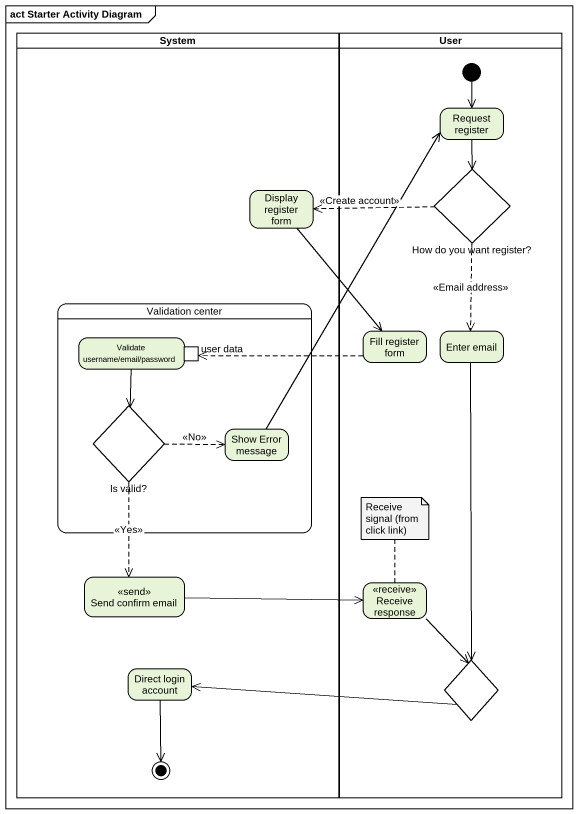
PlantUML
@startuml
mainframe act Starter Activity Diagram
hide empty description
state System <<partition>> {
  state "Display register form" as Display_register_form
  state "Validation center" as Validation_center {
    state "Validate username/email/password" as Validate_username_email {
      state "user data" as user_data <<inputPin>>
    }
    state "Is valid?" as Is_valid <<choice>>
    state "Show Error message" as Show_Error_message
  }
  state "Send confirm email" as Send_confirm_email <<send>>
  state "Direct login account" as Direct_login_account
  Direct_login_account --> [*]
}
state User <<partition>> {
  state "Request register" as Request_register
  state "How do you want register?" as How_do_you_want_register <<choice>>
  state "Fill register form" as Fill_register_form
  state "Enter email" as Enter_email
  state "Receive response" as Receive_response <<receive>>
  state choice1 <<choice>>
  [*] --> Request_register
}
Request_register --> How_do_you_want_register
Display_register_form --> Fill_register_form
How_do_you_want_register -left[dashed]-> Display_register_form : <<Create account>>
How_do_you_want_register -[dashed]-> Enter_email : <<Email address>>
Validate_username_email --> Is_valid
Fill_register_form -left[dashed]-> user_data
Enter_email --> choice1
Is_valid -right[dashed]-> Show_Error_message : <<No>>
Is_valid -[dashed]-> Send_confirm_email : <<Yes>>
Show_Error_message -up-> Request_register
Send_confirm_email -right-> Receive_response
Receive_response --> choice1
choice1 -left-> Direct_login_account
note top of Receive_response : Receive signal (from click link)
@enduml
